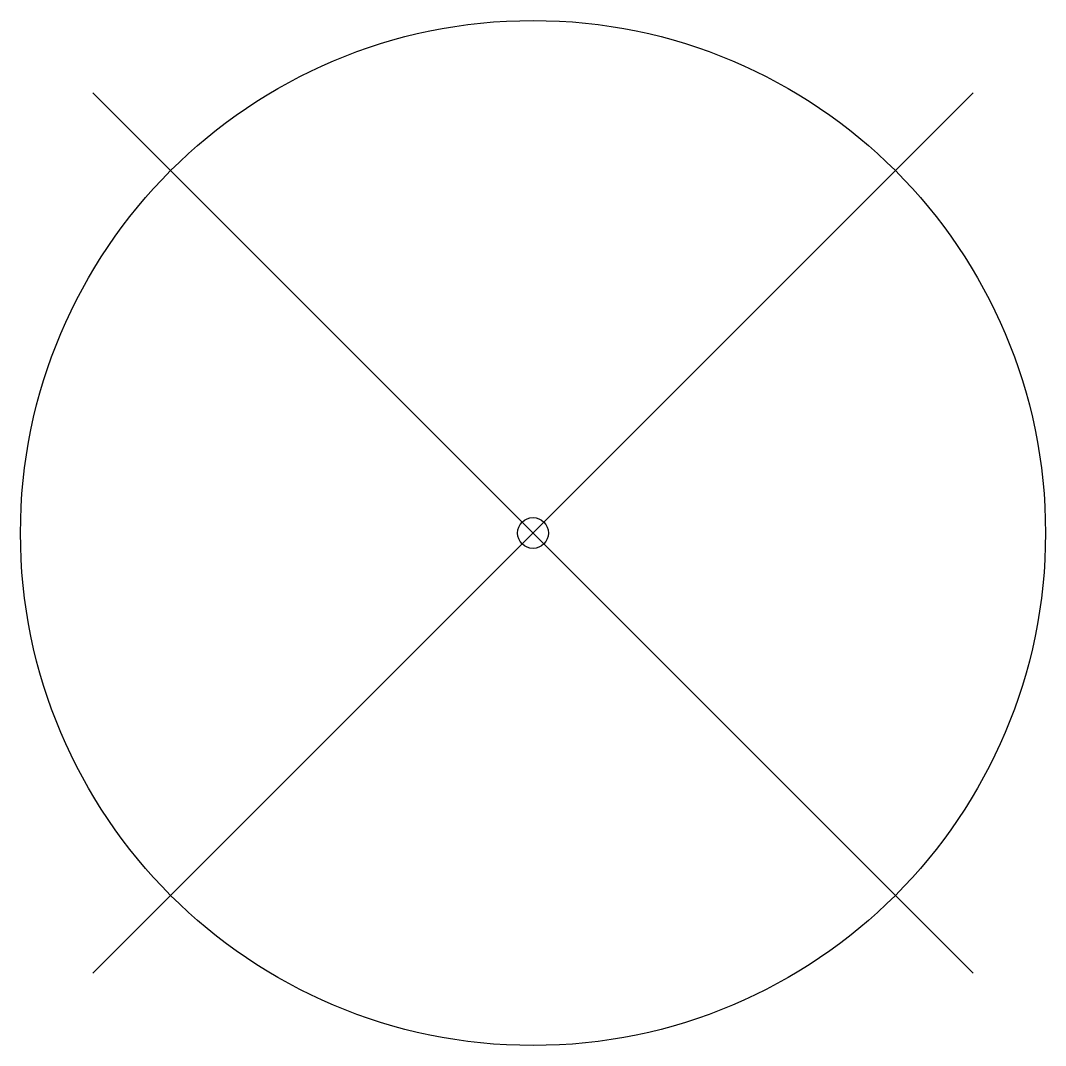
# Model space of a CAD drawing. Header units: metres. Extents: x -5 to 5, y -5 to 5.
import ezdxf

# ---------------------------------------------------------------- set-up
doc = ezdxf.new("R2010")
doc.units = ezdxf.units.M
doc.header["$LTSCALE"] = 0.2

msp = doc.modelspace()

# ---------------------------------------------------------------- linework, layer by layer
at = {"lineweight": -3}
for p, q in [((-4.293, 4.293), (4.293, -4.293)), ((4.293, 4.293), (-4.293, -4.293))]:
    msp.add_line(p, q, dxfattribs=at)
for radius in [5, 0.15]:
    msp.add_circle((0, 0), radius)

doc.saveas('drawing.dxf')
